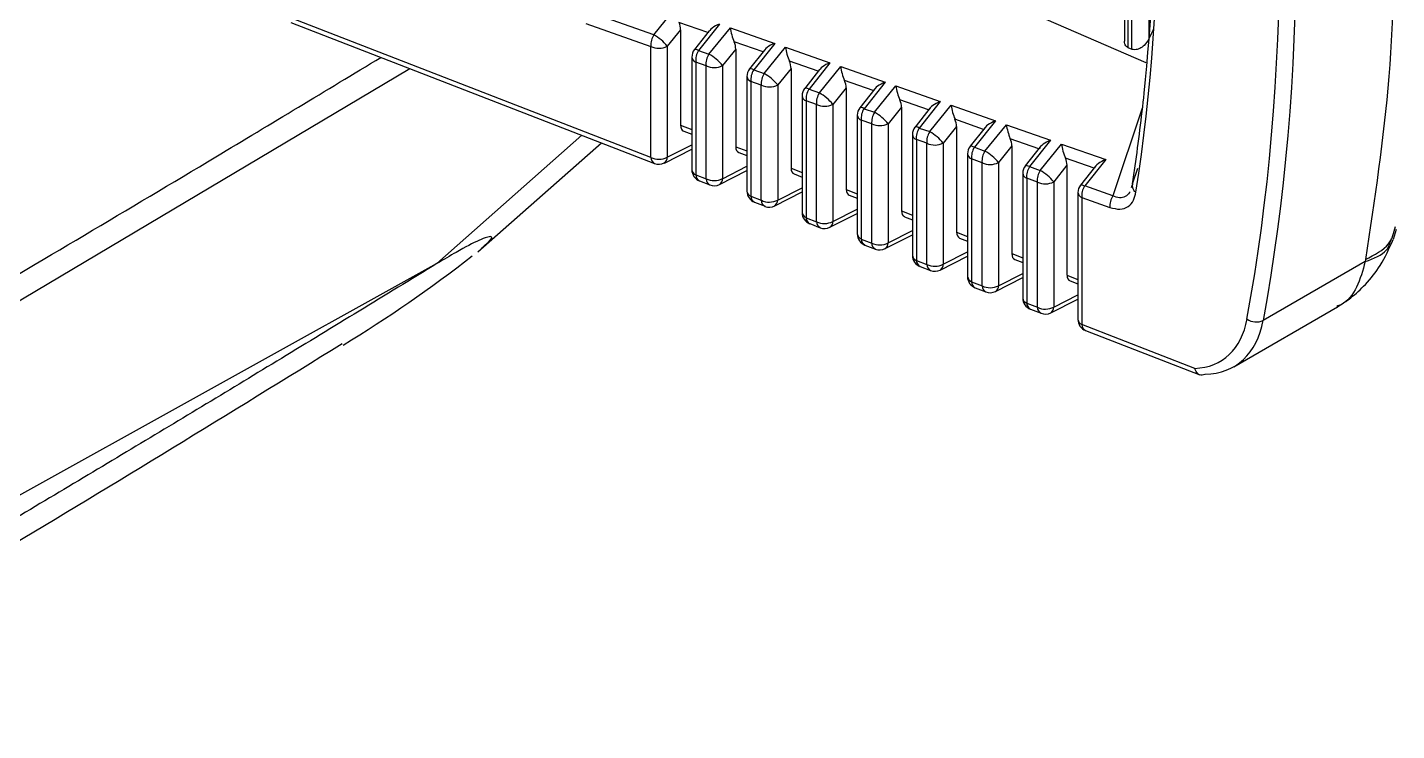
# Model space of a CAD drawing. Extents: x 7 to 113, y 1 to 87.
# Drawn here: x 81.82 to 82.966, y 65.665 to 66.253 of the extents above; entities that cross this region are included whole.
import ezdxf

# ---------------------------------------------------------------- set-up
doc = ezdxf.new("R2010")
doc.units = 0
doc.header["$MEASUREMENT"] = 0
doc.layers.add('OBJECT', color=7, linetype='CONTINUOUS')

msp = doc.modelspace()

# ---------------------------------------------------------------- linework, layer by layer
at = {"layer": 'OBJECT'}
for p, q in [((82.7379, 66.6818), (82.7379, 66.2419)), ((82.7408, 66.6766), (82.7408, 66.2367)), ((82.7442, 66.2352), (82.7442, 66.6673)), ((82.4401, 66.3614), (82.7558, 66.2239)), ((82.3443, 66.2472), (82.3621, 66.2693)), ((82.7583, 66.2733), (82.7583, 66.2436)), ((82.3418, 66.1446), (82.0375, 66.2626)), ((82.0407, 66.2575), (82.3449, 66.1395)), ((82.3443, 66.2472), (82.2897, 66.2663)), ((82.3895, 66.2491), (82.3653, 66.2576)), ((82.2873, 66.2566), (82.3418, 66.2375)), ((82.3667, 66.2514), (82.3555, 66.2377)), ((82.3667, 66.2514), (82.3667, 66.1715)), ((82.3907, 66.2506), (82.3782, 66.2348)), ((82.3993, 66.2562), (82.3818, 66.234)), ((82.3904, 66.231), (82.4083, 66.253)), ((82.4083, 66.253), (82.4455, 66.24)), ((82.3418, 66.1446), (82.3418, 66.2375)), ((82.3555, 66.2377), (82.3555, 66.1447)), ((82.4129, 66.2352), (82.4017, 66.2215)), ((82.4357, 66.2329), (82.4115, 66.2414)), ((82.4129, 66.2352), (82.4129, 66.1536)), ((82.4455, 66.24), (82.4279, 66.2178)), ((82.4366, 66.2148), (82.4545, 66.2368)), ((82.4545, 66.2368), (82.4916, 66.2238)), ((82.7408, 66.2367), (82.7442, 66.2352)), ((82.3761, 66.2286), (82.3761, 66.1343)), ((82.388, 66.2213), (82.3794, 66.2243)), ((82.3794, 66.2243), (82.3794, 66.13)), ((82.3818, 66.234), (82.3904, 66.231)), ((82.4369, 66.2344), (82.4244, 66.2186)), ((82.4818, 66.2167), (82.4577, 66.2252)), ((82.4916, 66.2238), (82.4741, 66.2016)), ((81.529, 65.8561), (82.1403, 66.2189)), ((82.388, 66.1267), (82.388, 66.2213)), ((82.4017, 66.2215), (82.4017, 66.1268)), ((82.4222, 66.2124), (82.4222, 66.1164)), ((82.4279, 66.2178), (82.4366, 66.2148)), ((82.4591, 66.219), (82.4479, 66.2053)), ((82.4591, 66.219), (82.4591, 66.1357)), ((82.483, 66.2182), (82.4705, 66.2024)), ((82.4828, 66.1986), (82.5006, 66.2206)), ((82.5006, 66.2206), (82.5377, 66.2076)), ((82.4342, 66.2051), (82.4255, 66.2081)), ((82.4255, 66.2081), (82.4255, 66.1121)), ((82.4342, 66.1088), (82.4342, 66.2051)), ((82.4479, 66.2053), (82.4479, 66.1089)), ((82.4741, 66.2016), (82.4828, 66.1986)), ((82.5052, 66.2028), (82.4941, 66.189)), ((82.5279, 66.2005), (82.5039, 66.209)), ((82.5052, 66.2028), (82.5052, 66.1178)), ((82.5291, 66.202), (82.5166, 66.1862)), ((82.5377, 66.2076), (82.5202, 66.1854)), ((82.529, 66.1824), (82.5468, 66.2044)), ((82.5468, 66.2044), (82.5839, 66.1914)), ((82.4683, 66.1962), (82.4683, 66.0985)), ((82.4804, 66.1889), (82.4717, 66.1919)), ((82.4717, 66.1919), (82.4717, 66.0942)), ((82.4804, 66.0908), (82.4804, 66.1889)), ((82.4941, 66.189), (82.4941, 66.091)), ((82.5741, 66.1843), (82.55, 66.1927)), ((82.5839, 66.1914), (82.5663, 66.1692)), ((82.5145, 66.18), (82.5145, 66.0806)), ((82.5202, 66.1854), (82.529, 66.1824)), ((82.5514, 66.1866), (82.5402, 66.1728)), ((82.5514, 66.1866), (82.5514, 66.0999)), ((82.5753, 66.1858), (82.5628, 66.17)), ((82.5751, 66.1662), (82.593, 66.1882)), ((82.593, 66.1882), (82.63, 66.1752)), ((82.7529, 66.1857), (82.7283, 66.1124)), ((82.3667, 66.1715), (82.3761, 66.1679)), ((82.3693, 66.1667), (82.3761, 66.164)), ((82.5266, 66.1727), (82.5178, 66.1757)), ((82.5178, 66.1757), (82.5178, 66.0763)), ((82.5266, 66.0729), (82.5266, 66.1727)), ((82.5402, 66.1728), (82.5402, 66.0731)), ((82.5663, 66.1692), (82.5751, 66.1662)), ((82.5976, 66.1704), (82.5864, 66.1566)), ((82.6202, 66.1681), (82.5962, 66.1765)), ((82.5976, 66.1704), (82.5976, 66.082)), ((82.6214, 66.1697), (82.6089, 66.1539)), ((82.63, 66.1752), (82.6125, 66.1531)), ((82.6213, 66.1499), (82.6392, 66.172)), ((82.6392, 66.172), (82.6761, 66.159)), ((82.2841, 66.1631), (82.1629, 66.0558)), ((82.1971, 66.0656), (82.3005, 66.1568)), ((82.3555, 66.1447), (82.3761, 66.1552)), ((82.5606, 66.1638), (82.5606, 66.0627)), ((82.5727, 66.1565), (82.5639, 66.1595)), ((82.5639, 66.1595), (82.5639, 66.0585)), ((82.5727, 66.055), (82.5727, 66.1565)), ((82.5864, 66.1566), (82.5864, 66.0552)), ((82.6663, 66.1519), (82.6424, 66.1603)), ((82.6761, 66.159), (82.6586, 66.1369)), ((82.6675, 66.1337), (82.6854, 66.1558)), ((82.6854, 66.1558), (82.7223, 66.1428)), ((82.3531, 66.1399), (82.3761, 66.1516)), ((82.4129, 66.1536), (82.4222, 66.15)), ((82.4154, 66.1488), (82.4222, 66.1461)), ((82.6067, 66.1476), (82.6067, 66.0449)), ((82.6189, 66.1402), (82.6101, 66.1434)), ((82.6101, 66.1434), (82.6101, 66.0406)), ((82.6125, 66.1531), (82.6213, 66.1499)), ((82.6438, 66.1542), (82.6326, 66.1404)), ((82.6438, 66.1542), (82.6438, 66.0641)), ((82.6675, 66.1535), (82.655, 66.1377)), ((82.7125, 66.1357), (82.6886, 66.1441)), ((82.3992, 66.122), (82.4222, 66.1337)), ((82.4017, 66.1268), (82.4222, 66.1372)), ((82.4591, 66.1357), (82.4683, 66.1321)), ((82.6189, 66.0371), (82.6189, 66.1402)), ((82.6326, 66.1404), (82.6326, 66.0373)), ((82.6586, 66.1369), (82.6675, 66.1337)), ((82.6899, 66.138), (82.6788, 66.1242)), ((82.6899, 66.138), (82.6899, 66.0462)), ((82.7137, 66.1373), (82.7012, 66.1215)), ((82.7223, 66.1428), (82.7047, 66.1207)), ((82.7447, 66.1225), (82.7491, 66.1356)), ((82.3794, 66.13), (82.388, 66.1267)), ((82.3825, 66.125), (82.3911, 66.1216)), ((82.4616, 66.1309), (82.4683, 66.1282)), ((82.6529, 66.1315), (82.6529, 66.027)), ((82.6651, 66.124), (82.6562, 66.1272)), ((82.6562, 66.1272), (82.6562, 66.0227)), ((82.6651, 66.0192), (82.6651, 66.124)), ((82.6788, 66.1242), (82.6788, 66.0194)), ((82.7283, 66.1124), (82.7047, 66.1207)), ((82.7441, 66.1208), (82.7435, 66.1193)), ((82.7443, 66.1217), (82.7437, 66.1191)), ((82.4255, 66.1121), (82.4342, 66.1088)), ((82.4454, 66.1041), (82.4683, 66.1158)), ((82.4479, 66.1089), (82.4683, 66.1193)), ((82.5052, 66.1178), (82.5145, 66.1142)), ((82.5078, 66.1129), (82.5145, 66.1104)), ((82.699, 66.1153), (82.699, 66.0091)), ((82.7023, 66.111), (82.7023, 66.0048)), ((82.7023, 66.111), (82.7258, 66.1027)), ((82.4286, 66.1071), (82.4373, 66.1037)), ((82.4916, 66.0862), (82.5145, 66.0978)), ((82.4941, 66.091), (82.5145, 66.1014)), ((82.5514, 66.0999), (82.5606, 66.0963)), ((82.4717, 66.0942), (82.4804, 66.0908)), ((82.4747, 66.0892), (82.4834, 66.0858)), ((82.554, 66.095), (82.5606, 66.0925)), ((82.5178, 66.0763), (82.5266, 66.0729)), ((82.5378, 66.0683), (82.5606, 66.0799)), ((82.5402, 66.0731), (82.5606, 66.0835)), ((82.5976, 66.082), (82.6067, 66.0784)), ((82.6001, 66.0771), (82.6067, 66.0746)), ((82.9629, 66.0762), (82.9656, 66.0846)), ((82.5209, 66.0713), (82.5296, 66.0679)), ((82.5864, 66.0552), (82.6067, 66.0655)), ((82.6438, 66.0641), (82.6529, 66.0605)), ((82.1629, 66.0558), (81.5425, 65.7114)), ((82.5639, 66.0585), (82.5727, 66.055)), ((82.567, 66.0534), (82.5758, 66.05)), ((82.5839, 66.0504), (82.6067, 66.062)), ((82.6463, 66.0592), (82.6529, 66.0567)), ((82.9394, 66.0574), (82.8541, 66.0082)), ((82.9397, 66.0592), (82.9394, 66.0574)), ((82.6101, 66.0406), (82.6189, 66.0371)), ((82.6301, 66.0325), (82.6529, 66.0441)), ((82.6326, 66.0373), (82.6529, 66.0476)), ((82.6899, 66.0462), (82.699, 66.0426)), ((82.6925, 66.0413), (82.699, 66.0388)), ((82.6131, 66.0355), (82.622, 66.0321)), ((82.6788, 66.0194), (82.699, 66.0297)), ((82.6562, 66.0227), (82.6651, 66.0192)), ((82.6593, 66.0176), (82.6682, 66.0142)), ((82.6763, 66.0146), (82.699, 66.0261)), ((82.8295, 65.9695), (82.9162, 66.0195)), ((82.7969, 65.9681), (82.7023, 66.0048)), ((82.7054, 65.9998), (82.8009, 65.9627)), ((82.8053, 65.9631), (82.8055, 65.9633))]:
    msp.add_line(p, q, dxfattribs=at)
at = {"layer": 'OBJECT', "flags": 128}
for points in [[(82.3818, 66.234), (82.3806, 66.2346), (82.3797, 66.2349), (82.3789, 66.235), (82.3784, 66.235), (82.3782, 66.2348)], [(82.4279, 66.2178), (82.4268, 66.2184), (82.4258, 66.2187), (82.4251, 66.2188), (82.4245, 66.2188), (82.4244, 66.2186)], [(82.4741, 66.2016), (82.4729, 66.2022), (82.4719, 66.2025), (82.4712, 66.2027), (82.4707, 66.2026), (82.4705, 66.2024)], [(82.5202, 66.1854), (82.519, 66.186), (82.5181, 66.1863), (82.5173, 66.1865), (82.5168, 66.1864), (82.5166, 66.1862)], [(82.5663, 66.1692), (82.5652, 66.1698), (82.5642, 66.1701), (82.5635, 66.1703), (82.5629, 66.1702), (82.5628, 66.17)], [(82.6125, 66.1531), (82.6113, 66.1536), (82.6104, 66.1539), (82.6096, 66.1541), (82.6091, 66.154), (82.6089, 66.1539)], [(82.6586, 66.1369), (82.6574, 66.1374), (82.6565, 66.1377), (82.6557, 66.1379), (82.6552, 66.1378), (82.655, 66.1377)], [(82.7012, 66.1215), (82.7014, 66.1216), (82.7019, 66.1217), (82.7026, 66.1216), (82.7036, 66.1212), (82.7047, 66.1207)]]:
    msp.add_lwpolyline(points, dxfattribs=at)
at = {"layer": 'OBJECT'}
for centre, radius, start, end in [((82.3567, 66.239), 0.0149, 146.4441, 185.6905), ((82.3249, 66.2129), 0.0394, 39.0368, 60.6547), ((82.3485, 66.2515), 0.0155, 244.5111, 296.9454), ((82.3861, 66.2286), 0.01, 141.6473, 180), ((82.3811, 66.229), 0.00502, 184.958, 250.352), ((82.3942, 66.2258), 0.0149, 146.4466, 185.687), ((82.4028, 66.2228), 0.0149, 146.4418, 185.6891), ((82.3711, 66.1967), 0.0394, 39.0364, 60.6551), ((82.3947, 66.2353), 0.0155, 244.511, 296.9449), ((82.4322, 66.2124), 0.01, 141.6473, 180), ((82.4272, 66.2129), 0.00502, 184.9403, 250.3697), ((82.4403, 66.2096), 0.0149, 146.4451, 185.6885), ((82.449, 66.2066), 0.0149, 146.4441, 185.6905), ((82.4173, 66.1804), 0.0394, 39.0384, 60.654), ((82.4409, 66.2191), 0.0155, 244.511, 296.9459), ((82.4783, 66.1962), 0.01, 141.6473, 180), ((82.4865, 66.1934), 0.0149, 146.4403, 185.6933), ((82.4733, 66.1967), 0.00501, 184.9377, 250.3723), ((82.4952, 66.1903), 0.0149, 146.4425, 185.6884), ((82.487, 66.2029), 0.0155, 244.511, 296.9449), ((82.4635, 66.1642), 0.0394, 39.0366, 60.6549), ((82.5245, 66.18), 0.01, 141.6473, 180), ((82.5195, 66.1805), 0.00501, 184.9374, 250.3707), ((82.5326, 66.1772), 0.0149, 146.4436, 185.6873), ((82.5414, 66.1741), 0.0149, 146.4444, 185.6892), ((82.5097, 66.148), 0.0394, 39.039, 60.6525), ((82.5332, 66.1867), 0.0155, 244.5119, 296.9451), ((82.5706, 66.1638), 0.01, 141.6473, 180), ((82.5787, 66.161), 0.0149, 146.4471, 185.6865), ((82.5875, 66.1579), 0.0149, 146.4425, 185.6894), ((82.5558, 66.1318), 0.0394, 39.0372, 60.6542), ((82.5656, 66.1643), 0.00502, 184.958, 250.352), ((82.5794, 66.1705), 0.0155, 244.5099, 296.9455), ((82.3485, 66.1586), 0.0155, 244.5111, 296.9454), ((82.3475, 66.1446), 0.00568, 180.1492, 242.6743), ((82.3502, 66.1445), 0.00535, 302.3692, 2.97), ((82.6167, 66.1476), 0.01, 141.6473, 180), ((82.6117, 66.1481), 0.00502, 184.9403, 250.3697), ((82.6249, 66.1448), 0.0149, 146.444, 185.6895), ((82.6337, 66.1417), 0.0149, 146.4451, 185.6885), ((82.602, 66.1156), 0.0394, 39.0401, 60.6514), ((82.3485, 66.1489), 0.01, 248.8055, 296.9342), ((82.3861, 66.1343), 0.01, 180, 248.8055), ((82.3812, 66.1348), 0.00517, 186.0146, 249.2954), ((82.6256, 66.1542), 0.0155, 244.5122, 296.9448), ((82.6629, 66.1315), 0.01, 141.6473, 180), ((82.671, 66.1286), 0.0149, 146.4425, 185.6884), ((82.6799, 66.1255), 0.0149, 146.4427, 185.6893), ((82.6482, 66.0994), 0.0394, 39.0388, 60.6535), ((82.3851, 66.13), 0.00568, 180.1463, 242.6795), ((82.3947, 66.1407), 0.0155, 244.511, 296.9449), ((82.3937, 66.1267), 0.00568, 180.1463, 242.6795), ((82.3947, 66.1309), 0.01, 248.8055, 296.9342), ((82.3964, 66.1266), 0.00535, 302.385, 2.9575), ((82.6579, 66.1319), 0.00501, 184.9374, 250.3707), ((82.6718, 66.138), 0.0155, 244.5099, 296.946), ((82.709, 66.1153), 0.01, 141.6473, 180), ((82.7171, 66.1124), 0.0149, 146.4436, 185.6873), ((82.7502, 66.1208), 0.0058, 162.8984, 242.8241), ((82.4322, 66.1164), 0.01, 180, 248.8055), ((82.4273, 66.1169), 0.00516, 185.9995, 249.3105), ((82.4312, 66.1121), 0.00568, 180.1494, 242.6765), ((82.4409, 66.1227), 0.0155, 244.511, 296.9459), ((82.4399, 66.1088), 0.00568, 180.1492, 242.6743), ((82.4425, 66.1087), 0.00535, 302.3868, 2.9557), ((82.7042, 66.1158), 0.00517, 186.0162, 249.2938), ((82.7407, 66.1042), 0.0149, 146.4427, 185.6893), ((82.4409, 66.113), 0.01, 248.8055, 296.9342), ((82.4783, 66.0985), 0.01, 180, 248.8055), ((82.4735, 66.0991), 0.00516, 185.9995, 249.3105), ((82.4773, 66.0942), 0.00568, 180.1494, 242.6765), ((82.487, 66.1048), 0.0155, 244.511, 296.9449), ((82.4861, 66.0909), 0.00568, 180.1478, 242.678), ((82.4871, 66.0951), 0.01, 248.8055, 296.9342), ((82.4887, 66.0907), 0.00535, 302.3863, 2.9576), ((82.5245, 66.0806), 0.01, 180, 248.8055), ((82.5196, 66.0812), 0.00516, 185.9978, 249.3103), ((82.5235, 66.0764), 0.00568, 180.1463, 242.6795), ((82.5332, 66.0869), 0.0155, 244.5119, 296.9451), ((82.5322, 66.073), 0.00568, 180.1463, 242.6795), ((82.5332, 66.0772), 0.01, 248.8055, 296.9342), ((82.5349, 66.0728), 0.00535, 302.3868, 2.9557), ((81.4744, 66.9874), 1.1712, 301.3846, 307.8126), ((82.5706, 66.0627), 0.01, 180, 248.8055), ((82.5657, 66.0633), 0.00517, 186.0162, 249.2938), ((82.5696, 66.0585), 0.00568, 180.1463, 242.6795), ((82.5794, 66.069), 0.0155, 244.5099, 296.9455), ((82.5784, 66.0551), 0.00568, 180.1521, 242.6714), ((82.5811, 66.0549), 0.00535, 302.3837, 2.9555), ((82.5794, 66.0593), 0.01, 248.8055, 296.9342), ((82.6167, 66.0449), 0.01, 180, 248.8055), ((82.6119, 66.0454), 0.00516, 185.9995, 249.3105), ((82.6157, 66.0406), 0.00568, 180.1494, 242.6765), ((82.6256, 66.0511), 0.0155, 244.5122, 296.9448), ((82.6246, 66.0371), 0.00568, 180.1463, 242.6795), ((82.6256, 66.0414), 0.01, 248.8055, 296.9342), ((82.6273, 66.037), 0.00535, 302.385, 2.9575), ((82.6629, 66.027), 0.01, 180, 248.8055), ((82.658, 66.0275), 0.00516, 185.9992, 249.3089), ((82.6619, 66.0227), 0.00568, 180.1547, 242.6734), ((82.6718, 66.0332), 0.0155, 244.5099, 296.946), ((82.6708, 66.0192), 0.00568, 180.1492, 242.6743), ((82.6734, 66.0191), 0.00535, 302.37, 2.9678), ((82.6718, 66.0235), 0.01, 248.8055, 296.9342), ((82.709, 66.0091), 0.01, 180, 248.8055), ((82.7042, 66.0096), 0.00517, 186.0162, 249.2938), ((82.8483, 66.0204), 0.0135, 234.4405, 295.5135), ((82.7079, 66.0047), 0.00554, 179.2502, 243.5756)]:
    msp.add_arc(centre, radius, start, end, dxfattribs=at)
for centre, major_axis, ratio, start_param, end_param in [((81.2004, 67.1918), (-1.2131, 1.885), 0.606975, 3.716007, 4.079515), ((81.2071, 67.1961), (-1.2181, 1.8937), 0.606848, 3.71615, 4.079658), ((81.1512, 67.2174), (-1.1759, 1.8255), 0.606958, 3.742743, 4.051772), ((82.3593, 66.255), (-0.00441, 0.00973), 0.616481, 4.078004, 4.695736), ((82.4036, 66.2508), (0.014, 0.0041), 0.443879, 1.75013, 2.804542), ((82.4126, 66.2476), (-0.0033, 0.0116), 0.259069, 1.012856, 2.067267), ((82.7262, 66.2581), (0.0302, 0.0522), 0.581784, 4.770172, 4.942478), ((82.4054, 66.2388), (-0.00441, 0.00973), 0.616481, 4.078004, 4.695736), ((82.4497, 66.2346), (0.014, 0.0041), 0.443879, 1.75013, 2.804542), ((82.4588, 66.2314), (-0.0033, 0.0116), 0.259069, 1.012856, 2.067267), ((82.4516, 66.2226), (-0.00441, 0.00973), 0.616481, 4.078004, 4.695736), ((82.4959, 66.2184), (0.014, 0.0041), 0.443879, 1.75013, 2.804542), ((82.5049, 66.2152), (-0.0033, 0.0116), 0.259069, 1.012856, 2.067267), ((82.4978, 66.2064), (-0.00441, 0.00973), 0.616481, 4.078004, 4.695736), ((82.542, 66.2022), (0.014, 0.0041), 0.443879, 1.75013, 2.804542), ((82.5511, 66.199), (-0.0033, 0.0116), 0.259069, 1.012856, 2.067267), ((82.544, 66.1902), (-0.00441, 0.00973), 0.616481, 4.078004, 4.695736), ((82.5881, 66.186), (0.014, 0.0041), 0.443879, 1.75013, 2.804542), ((82.5973, 66.1828), (-0.0033, 0.0116), 0.259069, 1.012856, 2.067267), ((82.3738, 66.1756), (0.00507, 0.00872), 0.578158, 2.358857, 3.232629), ((82.5901, 66.174), (-0.00441, 0.00973), 0.616481, 4.078004, 4.695736), ((82.6343, 66.1698), (0.014, 0.0041), 0.443879, 1.75013, 2.804542), ((82.6435, 66.1666), (-0.0033, 0.0116), 0.259069, 1.012856, 2.067267), ((82.6363, 66.1578), (-0.00441, 0.00973), 0.616481, 4.078004, 4.695736), ((82.6804, 66.1536), (0.014, 0.0041), 0.443879, 1.75013, 2.804542), ((82.6896, 66.1504), (-0.0033, 0.0116), 0.259069, 1.012856, 2.067267), ((82.42, 66.1577), (0.00507, 0.00872), 0.578158, 2.358857, 3.232629), ((82.6825, 66.1416), (-0.00441, 0.00973), 0.616481, 4.078004, 4.695736), ((82.4662, 66.1398), (0.00507, 0.00872), 0.578158, 2.358857, 3.232629), ((82.7266, 66.1374), (0.014, 0.0041), 0.443879, 1.75013, 2.804542), ((82.5124, 66.1219), (0.00507, 0.00872), 0.578158, 2.358857, 3.232629), ((82.5586, 66.104), (0.00507, 0.00872), 0.578158, 2.358857, 3.232629), ((82.6047, 66.0861), (0.00507, 0.00872), 0.578158, 2.358857, 3.232629), ((82.6509, 66.0682), (0.00507, 0.00872), 0.578158, 2.358857, 3.232629), ((82.6971, 66.0503), (0.00507, 0.00872), 0.578158, 2.358857, 3.232629), ((82.76, 66.0675), (-0.0596, 0.0926), 0.606975, 2.794473, 3.716007), ((82.7666, 66.0718), (-0.0646, 0.1012), 0.604584, 2.782059, 3.71868)]:
    msp.add_ellipse(centre, major_axis=major_axis, ratio=ratio, start_param=start_param, end_param=end_param, dxfattribs=at)
for points, knots in [([(82.7447, 66.1225), (82.7454, 66.1275), (82.7492, 66.1525), (82.7596, 66.2372), (82.7642, 66.3258), (82.7637, 66.4168), (82.7617, 66.5087), (82.752, 66.5986), (82.7447, 66.6655)], [0, 0, 0, 0, 0.029968, 0.149857, 0.5, 0.529968, 0.649857, 1, 1, 1, 1]), ([(82.9656, 66.3744), (82.9645, 66.3197), (82.9623, 66.2102), (82.9472, 66.1095), (82.9397, 66.0592)], [0, 0, 0, 0, 0.5, 1, 1, 1, 1]), ([(82.7408, 66.2367), (82.7402, 66.237), (82.739, 66.2377), (82.7381, 66.2396), (82.738, 66.2412), (82.7379, 66.2419)], [0, 0, 0, 0, 0.338304, 0.676578, 1, 1, 1, 1]), ([(82.7583, 66.2436), (82.7571, 66.2417), (82.7551, 66.2386), (82.7511, 66.2358), (82.7479, 66.2347), (82.7456, 66.2347), (82.7445, 66.2351), (82.7442, 66.2352)], [0, 0, 0, 0, 0.345934, 0.577476, 0.767312, 0.927998, 1, 1, 1, 1]), ([(81.5366, 65.8858), (81.6104, 65.9286), (81.7579, 66.0143), (81.951, 66.1286), (82.07, 66.2005), (82.116, 66.2283)], [0, 0, 0, 0, 0.380247, 0.760471, 1, 1, 1, 1]), ([(82.7258, 66.1027), (82.7287, 66.102), (82.7344, 66.1006), (82.7413, 66.103), (82.7459, 66.1082), (82.747, 66.1133), (82.7476, 66.1157)], [0, 0, 0, 0, 0.2618794, 0.5244054, 0.7764165, 1, 1, 1, 1]), ([(82.7423, 66.1157), (82.7422, 66.1156), (82.7415, 66.1137), (82.7387, 66.1117), (82.7339, 66.1103), (82.7302, 66.1117), (82.7283, 66.1124)], [0, 0, 0, 0, 0.018523, 0.33801, 0.658004, 1, 1, 1, 1]), ([(82.9397, 66.0592), (82.9472, 66.0631), (82.9605, 66.07), (82.9634, 66.0816), (82.9647, 66.0868)], [0, 0, 0, 0, 0.562651, 1, 1, 1, 1]), ([(82.2004, 66.0689), (82.2024, 66.0706), (82.2092, 66.0763), (82.2096, 66.0794), (82.2003, 66.0767), (82.1826, 66.0675), (82.1684, 66.0591), (82.1629, 66.0558)], [0, 0, 0, 0, 0.100168, 0.350187, 0.610611, 0.848816, 1, 1, 1, 1]), ([(82.916, 66.0194), (82.9197, 66.0218), (82.9278, 66.027), (82.9406, 66.0389), (82.9534, 66.0549), (82.9594, 66.0684), (82.9628, 66.0758)], [0, 0, 0, 0, 0.1971553, 0.4186184, 0.6838738, 1, 1, 1, 1]), ([(82.9394, 66.0574), (82.9464, 66.0601), (82.9579, 66.0645), (82.9604, 66.0734), (82.9614, 66.0769)], [0, 0, 0, 0, 0.612541, 1, 1, 1, 1]), ([(82.1629, 66.0558), (82.1195, 66.0293), (82.0343, 65.9772), (81.9061, 65.8998), (81.7785, 65.8236), (81.6537, 65.7501), (81.5723, 65.7029), (81.5334, 65.6803)], [0, 0, 0, 0, 0.206023, 0.404822, 0.608638, 0.812834, 1, 1, 1, 1]), ([(82.9394, 66.0574), (82.9373, 66.05), (82.9331, 66.0352), (82.924, 66.0231), (82.9168, 66.0204), (82.9156, 66.02)], [0, 0, 0, 0, 0.455217, 0.910429, 1, 1, 1, 1]), ([(81.5417, 65.665), (81.6276, 65.7147), (81.8099, 65.8201), (81.989, 65.9305), (82.0836, 65.9889)], [0, 0, 0, 0, 0.47183, 1, 1, 1, 1]), ([(82.8053, 65.9631), (82.8045, 65.9628), (82.803, 65.9622), (82.8007, 65.9626), (82.7987, 65.9641), (82.7975, 65.9661), (82.797, 65.9675), (82.7969, 65.9681), (82.7969, 65.9681)], [0, 0, 0, 0, 0.2192768, 0.4385033, 0.6592408, 0.8829816, 0.9858182, 1, 1, 1, 1])]:
    msp.add_open_spline(points, degree=3, knots=knots, dxfattribs=at)

doc.saveas('drawing.dxf')
